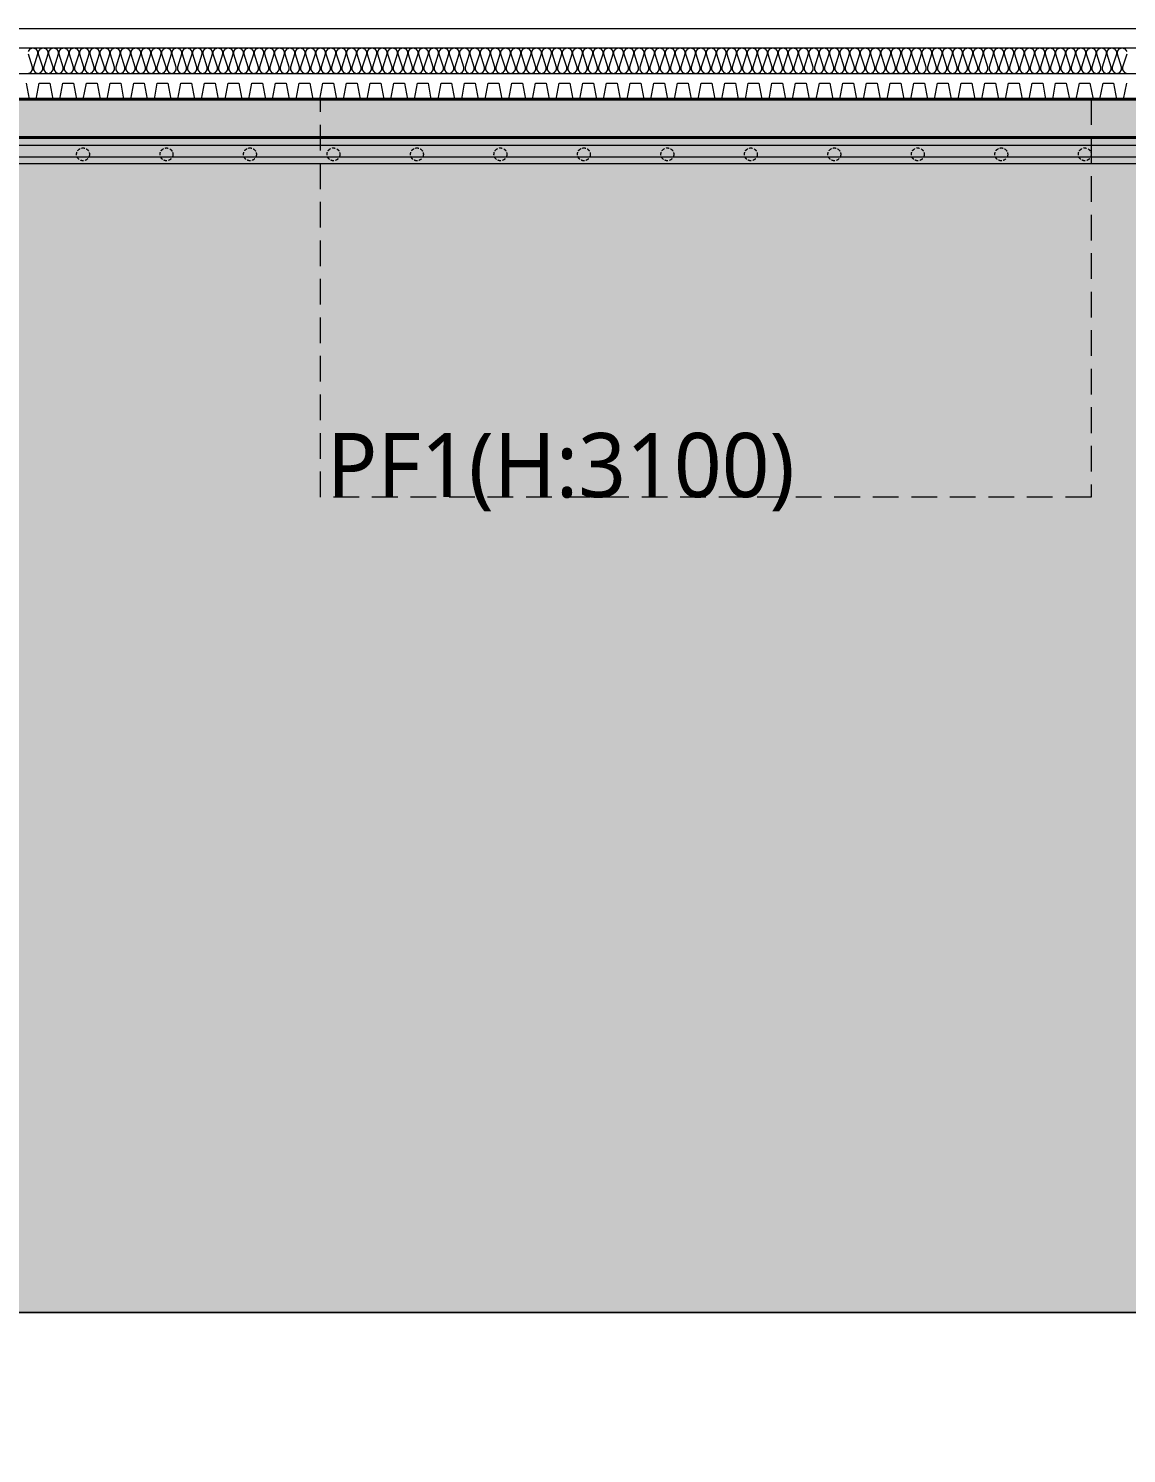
# Model space of a CAD drawing. Header units: millimetres. Extents: x 0 to 420000, y 0 to 297000.
# Drawn here: x 216738 to 225288, y 147403 to 158500 of the extents above; entities that cross this region are included whole.
import ezdxf
from ezdxf.enums import TextEntityAlignment as Align

# ---------------------------------------------------------------- set-up
doc = ezdxf.new("R2010")
doc.units = ezdxf.units.MM
doc.linetypes.add('CEN', pattern=[62, 60, -1, 0, -1])
doc.linetypes.add('HIDDEN', pattern=[0.375, 0.25, -0.125])
for name, color, linetype, lineweight in [('A-AXIS-LINE', 1, 'CEN', 15), ('A-CONC-LIN1', 2, 'Continuous', 40), ('A-SECT-LIN3', 255, 'Continuous', 18), ('A-XXXX-DRBD', 9, 'Continuous', 20), ('A-XXXX-FIN2', 6, 'Continuous', 20), ('A-XXXX-HATC', 8, 'Continuous', 18), ('A-XXXX-HID', 8, 'HIDDEN', 18), ('A-XXXX-INSL2', 8, 'Continuous', 18)]:
    doc.layers.add(name, color=color, linetype=linetype, lineweight=lineweight)
doc.layers.add('A-CONC-SOLD', color=253, linetype='CEN')
doc.layers.add('A-XXXX-SOLD', color=252, linetype='Continuous')
doc.layers.add('A-XXXX-NPLT', color=144, linetype='Continuous', lineweight=15, plot=False)
doc.styles.add('맑은고딕', font='')
doc.styles.get('맑은고딕').set_extended_font_data('Malgun Gothic')
pattern_1 = [(0, (40, -50), (200, 200), [60, -140]), (0, (160, -30), (200, 200), [50, -150]), (0, (150, -20), (200, 200), [40, -160]), (0, (90, 30), (200, 200), [30, -30, 40, -100]), (0, (90, 40), (200, 200), [40, -10, 50, -100]), (0, (0, 80), (200, 200), [50, -150]), (0, (190, 90), (200, 200), [50, -150]), (90, (0, -10), (-200, 200), [30, -170]), (90, (30, 140), (-200, 200), [20, -180]), (90, (40, -50), (-200, 200), [30, -170]), (90, (60, 130), (-200, 200), [10, -190]), (90, (70, 50), (-200, 200), [30, -170]), (90, (90, -20), (-200, 200), [50, -150]), (90, (110, 120), (-200, 200), [30, -170]), (90, (130, 40), (-200, 200), [40, -160]), (90, (140, 40), (-200, 200), [40, -160]), (90, (160, -50), (-200, 200), [20, -180]), (90, (190, -20), (-200, 200), [50, -150]), (45, (20, -30), (0, 200), [84.8528, -197.98991]), (45, (40, -20), (0, 200), [42.4264, -240.41631]), (45, (130, 90), (0, 200), [56.56854, -226.27417]), (45, (130, 100), (0, 200), [42.4264, -240.41631]), (135, (60, 80), (-200, 2e-14), [14.1422, -268.70051]), (135, (20, -30), (-200, 2e-14), [28.2842, -254.55851]), (135, (80, 30), (-200, 2e-14), [28.2842, -254.55851]), (135, (130, 80), (-200, 2e-14), [28.2842, -254.55851]), (135, (190, 120), (-200, 2e-14), [42.4264, -240.41631]), (135, (190, 110), (-200, 2e-14), [28.2842, -254.55851]), (135, (180, 130), (-200, 2e-14), [28.2842, -254.55851]), (135, (120, -50), (-200, 2e-14), [42.4264, -240.41631]), (26.56505, (180, 70), (200, 8e-08), [22.36, -424.8536]), (26.56505, (130, 20), (200, 8e-08), [22.36, -424.8536]), (26.56505, (60, 80), (200, 8e-08), [44.72, -402.4936]), (26.56505, (70, 130), (200, 8e-08), [44.72, -402.4936]), (26.56505, (70, 80), (200, 8e-08), [44.72, -402.4936]), (26.56505, (190, 120), (200, 8e-08), [44.72, -402.4936]), (26.56505, (0, 20), (200, 8e-08), [67.082, -380.1316]), (26.56505, (0, 30), (200, 8e-08), [67.082, -380.1316]), (26.56505, (0, 110), (200, 8e-08), [67.082, -380.1316]), (63.43495, (100, 100), (1e-08, 200), [22.36, -424.8536]), (63.43495, (190, 90), (1e-08, 200), [22.36, -268.333595, 44.72, -111.8]), (63.43495, (170, 70), (1e-08, 200), [44.72, -402.4936]), (63.43495, (50, 90), (1e-08, 200), [44.72, -402.4936]), (63.43495, (40, 90), (1e-08, 200), [44.72, -402.4936]), (63.43495, (110, 110), (1e-08, 200), [67.082, -380.1316]), (116.56505, (60, 60), (-8e-08, 200), [22.36, -424.8536]), (116.56505, (190, 40), (-8e-08, 200), [22.36, -424.8536]), (116.56505, (150, -20), (-8e-08, 200), [44.72, -402.4936]), (116.56505, (140, -10), (-8e-08, 200), [44.72, -402.4936]), (116.56505, (160, 130), (-8e-08, 200), [44.72, -402.4936]), (116.56505, (0, 30), (-8e-08, 200), [44.72, -402.4936]), (116.56505, (100, -50), (-8e-08, 200), [67.082, -380.1316]), (153.43495, (170, 70), (-200, 1e-08), [44.72, -402.4936]), (153.43495, (180, 60), (-200, 1e-08), [44.72, -402.4936]), (153.43495, (30, -40), (-200, 1e-08), [22.36, -424.8536]), (153.43495, (90, 40), (-200, 1e-08), [22.36, -424.8536]), (153.43495, (130, 100), (-200, 1e-08), [22.36, -424.8536])]

# ---------------------------------------------------------------- blocks, each defined once
blk = doc.blocks.new('axis(220316)')
at = {"layer": 'A-AXIS-LINE', "ltscale": 1000}
for p, q in [((4631788.1, -441118.7), (4955413.1, -441118.7)), ((4631788.1, -442118.7), (4955413.1, -442118.7))]:
    blk.add_line(p, q, dxfattribs=at)
blk = doc.blocks.new('횡지하층')
at = {"layer": 'A-CONC-SOLD'}
h = blk.add_hatch(color=256, dxfattribs=at)
h.dxf.hatch_style = 1
h.paths.add_polyline_path([(4890651, -238161), (4890251, -238161), (4890251, -237111), (4890101, -237111), (4890101, -237361), (4889651, -237361), (4889651, -238361), (4889601, -238361), (4889601, -239061), (4889951, -239061), (4889951, -247661), (4889201, -247661), (4889201, -247111), (4889001, -247111), (4889001, -247661), (4758201, -247661), (4758201, -247111), (4758001, -247111), (4758001, -247661), (4757251, -247661), (4757251, -239061), (4757601, -239061), (4757601, -238361), (4757551, -238361), (4757551, -237361), (4757101, -237361), (4757101, -237111), (4756951, -237111), (4756951, -238161), (4756551, -238161), (4756551, -247961), (4890651, -247961)])
at = {"layer": 'A-CONC-LIN1'}
for points in [[(4756551, -247961), (4756551, -238161), (4756951, -238161), (4756951, -237111), (4757101, -237111), (4757101, -237361), (4757551, -237361), (4757551, -238361), (4757601, -238361), (4757601, -239061), (4757251, -239061), (4757251, -247661), (4758001, -247661), (4758001, -247111), (4758201, -247111), (4758201, -247661), (4889001, -247661)], [(4890651, -247961), (4756551, -247961)]]:
    blk.add_lwpolyline(points, dxfattribs=at)
at = {"layer": 'A-XXXX-DRBD'}
blk.add_lwpolyline([(4818307, -247536), (4818331, -247661), (4818385, -247661), (4818409, -247536), (4818491, -247536), (4818515, -247661), (4818569, -247661), (4818593, -247536), (4818676, -247536), (4818699, -247661), (4818753, -247661), (4818777, -247536), (4818860, -247536), (4818883, -247661), (4818938, -247661), (4818961, -247536), (4819044, -247536), (4819067, -247661), (4819122, -247661), (4819145, -247536), (4819228, -247536), (4819251, -247661), (4819306, -247661), (4819329, -247536), (4819412, -247536), (4819435, -247661), (4819490, -247661), (4819513, -247536), (4819596, -247536), (4819619, -247661), (4819674, -247661), (4819697, -247536), (4819780, -247536), (4819803, -247661), (4819858, -247661), (4819881, -247536), (4819964, -247536), (4819987, -247661), (4820042, -247661), (4820065, -247536), (4820148, -247536), (4820172, -247661), (4820226, -247661), (4820249, -247536), (4820332, -247536), (4820356, -247661), (4820410, -247661), (4820434, -247536), (4820516, -247536), (4820540, -247661), (4820594, -247661), (4820618, -247536), (4820700, -247536), (4820724, -247661), (4820778, -247661), (4820802, -247536), (4820885, -247536), (4820908, -247661), (4820963, -247661), (4820986, -247536), (4821069, -247536), (4821092, -247661), (4821147, -247661), (4821170, -247536), (4821253, -247536), (4821276, -247661), (4821331, -247661), (4821354, -247536), (4821437, -247536), (4821460, -247661), (4821515, -247661), (4821538, -247536), (4821621, -247536), (4821644, -247661), (4821699, -247661), (4821722, -247536), (4821805, -247536), (4821828, -247661), (4821883, -247661), (4821906, -247536), (4821989, -247536), (4822012, -247661), (4822067, -247661), (4822090, -247536), (4822173, -247536), (4822197, -247661), (4822251, -247661), (4822274, -247536), (4822357, -247536), (4822381, -247661), (4822435, -247661), (4822459, -247536), (4822541, -247536), (4822565, -247661), (4822619, -247661), (4822643, -247536), (4822725, -247536), (4822749, -247661), (4822803, -247661), (4822827, -247536), (4822910, -247536), (4822933, -247661), (4822988, -247661), (4823011, -247536), (4823094, -247536), (4823117, -247661), (4823172, -247661), (4823195, -247536), (4823278, -247536), (4823301, -247661), (4823356, -247661), (4823379, -247536), (4823462, -247536), (4823485, -247661), (4823540, -247661), (4823563, -247536), (4823646, -247536), (4823669, -247661), (4823724, -247661), (4823747, -247536), (4823830, -247536), (4823853, -247661), (4823908, -247661), (4823931, -247536), (4824014, -247536), (4824037, -247661), (4824092, -247661), (4824115, -247536), (4824198, -247536), (4824221, -247661), (4824276, -247661), (4824299, -247536), (4824382, -247536), (4824406, -247661), (4824460, -247661), (4824484, -247536), (4824566, -247536), (4824590, -247661), (4824644, -247661), (4824668, -247536), (4824750, -247536), (4824774, -247661), (4824828, -247661), (4824852, -247536), (4824935, -247536), (4824958, -247661), (4825012, -247661), (4825036, -247536), (4825119, -247536), (4825142, -247661), (4825197, -247661), (4825220, -247536), (4825303, -247536), (4825326, -247661), (4825381, -247661), (4825404, -247536), (4825487, -247536), (4825510, -247661), (4825565, -247661), (4825588, -247536), (4825671, -247536), (4825694, -247661), (4825749, -247661), (4825772, -247536), (4825855, -247536), (4825878, -247661), (4825933, -247661), (4825956, -247536), (4826039, -247536), (4826062, -247661), (4826117, -247661), (4826140, -247536), (4826223, -247536), (4826246, -247661), (4826301, -247661), (4826324, -247536), (4826407, -247536), (4826431, -247661), (4826485, -247661), (4826509, -247536), (4826591, -247536), (4826615, -247661), (4826669, -247661), (4826693, -247536), (4826775, -247536), (4826799, -247661), (4826853, -247661), (4826877, -247536)], dxfattribs=at)
at = {"layer": 'A-XXXX-FIN2'}
blk.add_line((4758351, -247111), (4888851, -247111), dxfattribs=at)
at = {"layer": 'A-XXXX-INSL2'}
for p, q in [((4758201, -247261), (4889001, -247261)), ((4758201, -247461), (4889001, -247461))]:
    blk.add_line(p, q, dxfattribs=at)
for points in [[(4818321, -247461), (4818343, -247453), (4818357, -247433), (4818357, -247411), (4818325, -247311)], [(4818325, -247289), (4818339, -247269), (4818361, -247261), (4818383, -247269), (4818397, -247289), (4818397, -247311), (4818365, -247411), (4818365, -247433), (4818379, -247453), (4818401, -247461), (4818423, -247453), (4818437, -247433), (4818437, -247411), (4818405, -247311), (4818405, -247289), (4818419, -247269), (4818441, -247261), (4818463, -247269), (4818477, -247289), (4818477, -247311), (4818445, -247411), (4818445, -247433), (4818459, -247453), (4818481, -247461), (4818503, -247453), (4818517, -247433), (4818517, -247411), (4818485, -247311), (4818485, -247289), (4818499, -247269), (4818521, -247261), (4818543, -247269), (4818557, -247289), (4818557, -247311), (4818525, -247411), (4818525, -247433), (4818539, -247453), (4818561, -247461), (4818583, -247453), (4818597, -247433), (4818597, -247411), (4818565, -247311), (4818565, -247289), (4818579, -247269), (4818601, -247261), (4818623, -247269), (4818637, -247289), (4818637, -247311), (4818605, -247411), (4818605, -247433), (4818619, -247453), (4818641, -247461), (4818663, -247453), (4818677, -247433), (4818677, -247411), (4818645, -247311), (4818645, -247289), (4818659, -247269), (4818681, -247261), (4818703, -247269), (4818717, -247289), (4818717, -247311), (4818685, -247411), (4818685, -247433), (4818699, -247453), (4818721, -247461), (4818743, -247453), (4818757, -247433), (4818757, -247411), (4818725, -247311), (4818725, -247289), (4818739, -247269), (4818761, -247261), (4818783, -247269), (4818797, -247289), (4818797, -247311), (4818765, -247411), (4818765, -247433), (4818779, -247453), (4818801, -247461), (4818823, -247453), (4818837, -247433), (4818837, -247411), (4818805, -247311), (4818805, -247289), (4818819, -247269), (4818841, -247261), (4818863, -247269), (4818877, -247289), (4818877, -247311), (4818845, -247411), (4818845, -247433), (4818859, -247453), (4818881, -247461), (4818903, -247453), (4818917, -247433), (4818917, -247411), (4818885, -247311), (4818885, -247289), (4818899, -247269), (4818921, -247261), (4818943, -247269), (4818957, -247289), (4818957, -247311), (4818925, -247411), (4818925, -247433), (4818939, -247453), (4818961, -247461), (4818983, -247453), (4818997, -247433), (4818997, -247411), (4818965, -247311), (4818965, -247289), (4818979, -247269), (4819001, -247261), (4819023, -247269), (4819037, -247289), (4819037, -247311), (4819005, -247411), (4819005, -247433), (4819019, -247453), (4819041, -247461), (4819063, -247453), (4819077, -247433), (4819077, -247411), (4819045, -247311), (4819045, -247289), (4819059, -247269), (4819081, -247261), (4819103, -247269), (4819117, -247289), (4819117, -247311), (4819085, -247411), (4819085, -247433), (4819099, -247453), (4819121, -247461), (4819143, -247453), (4819157, -247433), (4819157, -247411), (4819125, -247311), (4819125, -247289), (4819139, -247269), (4819161, -247261), (4819183, -247269), (4819197, -247289), (4819197, -247311), (4819165, -247411), (4819165, -247433), (4819179, -247453), (4819201, -247461), (4819223, -247453), (4819237, -247433), (4819237, -247411), (4819205, -247311), (4819205, -247289), (4819219, -247269), (4819241, -247261), (4819263, -247269), (4819277, -247289), (4819277, -247311), (4819245, -247411), (4819245, -247433), (4819259, -247453), (4819281, -247461), (4819303, -247453), (4819317, -247433), (4819317, -247411), (4819285, -247311), (4819285, -247289), (4819299, -247269), (4819321, -247261), (4819343, -247269), (4819357, -247289), (4819357, -247311), (4819325, -247411), (4819325, -247433), (4819339, -247453), (4819361, -247461), (4819383, -247453), (4819397, -247433), (4819397, -247411), (4819365, -247311), (4819365, -247289), (4819379, -247269), (4819401, -247261), (4819423, -247269), (4819437, -247289), (4819437, -247311), (4819405, -247411), (4819405, -247433), (4819419, -247453), (4819441, -247461), (4819463, -247453), (4819477, -247433), (4819477, -247411), (4819445, -247311), (4819445, -247289), (4819459, -247269), (4819481, -247261), (4819503, -247269), (4819517, -247289), (4819517, -247311), (4819485, -247411), (4819485, -247433), (4819499, -247453), (4819521, -247461), (4819543, -247453), (4819557, -247433), (4819557, -247411), (4819525, -247311), (4819525, -247289), (4819539, -247269), (4819561, -247261), (4819583, -247269), (4819597, -247289), (4819597, -247311), (4819565, -247411), (4819565, -247433), (4819579, -247453), (4819601, -247461), (4819623, -247453), (4819637, -247433), (4819637, -247411), (4819605, -247311), (4819605, -247289), (4819619, -247269), (4819641, -247261), (4819663, -247269), (4819677, -247289), (4819677, -247311), (4819645, -247411), (4819645, -247433), (4819659, -247453), (4819681, -247461), (4819703, -247453), (4819717, -247433), (4819717, -247411), (4819685, -247311), (4819685, -247289), (4819699, -247269), (4819721, -247261), (4819743, -247269), (4819757, -247289), (4819757, -247311), (4819725, -247411), (4819725, -247433), (4819739, -247453), (4819761, -247461), (4819783, -247453), (4819797, -247433), (4819797, -247411), (4819765, -247311), (4819765, -247289), (4819779, -247269), (4819801, -247261), (4819823, -247269), (4819837, -247289), (4819837, -247311), (4819805, -247411), (4819805, -247433), (4819819, -247453), (4819841, -247461), (4819863, -247453), (4819877, -247433), (4819877, -247411), (4819845, -247311), (4819845, -247289), (4819859, -247269), (4819881, -247261), (4819903, -247269), (4819917, -247289), (4819917, -247311), (4819885, -247411), (4819885, -247433), (4819899, -247453), (4819921, -247461), (4819943, -247453), (4819957, -247433), (4819957, -247411), (4819925, -247311), (4819925, -247289), (4819939, -247269), (4819961, -247261), (4819983, -247269), (4819997, -247289), (4819997, -247311), (4819965, -247411), (4819965, -247433), (4819979, -247453), (4820001, -247461), (4820023, -247453), (4820037, -247433), (4820037, -247411), (4820005, -247311), (4820005, -247289), (4820019, -247269), (4820041, -247261), (4820063, -247269), (4820077, -247289), (4820077, -247311), (4820045, -247411), (4820045, -247433), (4820059, -247453), (4820081, -247461), (4820103, -247453), (4820117, -247433), (4820117, -247411), (4820085, -247311), (4820085, -247289), (4820099, -247269), (4820121, -247261), (4820143, -247269), (4820157, -247289), (4820157, -247311), (4820125, -247411), (4820125, -247433), (4820139, -247453), (4820161, -247461), (4820183, -247453), (4820197, -247433), (4820197, -247411), (4820165, -247311), (4820165, -247289), (4820179, -247269), (4820201, -247261), (4820223, -247269), (4820237, -247289), (4820237, -247311), (4820205, -247411), (4820205, -247433), (4820219, -247453), (4820241, -247461), (4820263, -247453), (4820277, -247433), (4820277, -247411), (4820245, -247311), (4820245, -247289), (4820259, -247269), (4820281, -247261), (4820303, -247269), (4820317, -247289), (4820317, -247311), (4820285, -247411), (4820285, -247433), (4820299, -247453), (4820321, -247461), (4820343, -247453), (4820357, -247433), (4820357, -247411), (4820325, -247311), (4820325, -247289), (4820339, -247269), (4820361, -247261), (4820383, -247269), (4820397, -247289), (4820397, -247311), (4820365, -247411), (4820365, -247433), (4820379, -247453), (4820401, -247461), (4820423, -247453), (4820437, -247433), (4820437, -247411), (4820405, -247311), (4820405, -247289), (4820419, -247269), (4820441, -247261), (4820463, -247269), (4820477, -247289), (4820477, -247311), (4820445, -247411), (4820445, -247433), (4820459, -247453), (4820481, -247461), (4820503, -247453), (4820517, -247433), (4820517, -247411), (4820485, -247311), (4820485, -247289), (4820499, -247269), (4820521, -247261), (4820543, -247269), (4820557, -247289), (4820557, -247311), (4820525, -247411), (4820525, -247433), (4820539, -247453), (4820561, -247461), (4820583, -247453), (4820597, -247433), (4820597, -247411), (4820565, -247311), (4820565, -247289), (4820579, -247269), (4820601, -247261), (4820623, -247269), (4820637, -247289), (4820637, -247311), (4820605, -247411), (4820605, -247433), (4820619, -247453), (4820641, -247461), (4820663, -247453), (4820677, -247433), (4820677, -247411), (4820645, -247311), (4820645, -247289), (4820659, -247269), (4820681, -247261), (4820703, -247269), (4820717, -247289), (4820717, -247311), (4820685, -247411), (4820685, -247433), (4820699, -247453), (4820721, -247461), (4820743, -247453), (4820757, -247433), (4820757, -247411), (4820725, -247311), (4820725, -247289), (4820739, -247269), (4820761, -247261), (4820783, -247269), (4820797, -247289), (4820797, -247311), (4820765, -247411), (4820765, -247433), (4820779, -247453), (4820801, -247461), (4820823, -247453), (4820837, -247433), (4820837, -247411), (4820805, -247311), (4820805, -247289), (4820819, -247269), (4820841, -247261), (4820863, -247269), (4820877, -247289), (4820877, -247311), (4820845, -247411), (4820845, -247433), (4820859, -247453), (4820881, -247461), (4820903, -247453), (4820917, -247433), (4820917, -247411), (4820885, -247311), (4820885, -247289), (4820899, -247269), (4820921, -247261), (4820943, -247269), (4820957, -247289), (4820957, -247311), (4820925, -247411), (4820925, -247433), (4820939, -247453), (4820961, -247461), (4820983, -247453), (4820997, -247433), (4820997, -247411), (4820965, -247311), (4820965, -247289), (4820979, -247269), (4821001, -247261), (4821023, -247269), (4821037, -247289), (4821037, -247311), (4821005, -247411), (4821005, -247433), (4821019, -247453), (4821041, -247461), (4821063, -247453), (4821077, -247433), (4821077, -247411), (4821045, -247311), (4821045, -247289), (4821059, -247269), (4821081, -247261), (4821103, -247269), (4821117, -247289), (4821117, -247311), (4821085, -247411), (4821085, -247433), (4821099, -247453), (4821121, -247461), (4821143, -247453), (4821157, -247433), (4821157, -247411), (4821125, -247311), (4821125, -247289), (4821139, -247269), (4821161, -247261), (4821183, -247269), (4821197, -247289), (4821197, -247311), (4821165, -247411), (4821165, -247433), (4821179, -247453), (4821201, -247461), (4821223, -247453), (4821237, -247433), (4821237, -247411), (4821205, -247311), (4821205, -247289), (4821219, -247269), (4821241, -247261), (4821263, -247269), (4821277, -247289), (4821277, -247311), (4821245, -247411), (4821245, -247433), (4821259, -247453), (4821281, -247461), (4821303, -247453), (4821317, -247433), (4821317, -247411), (4821285, -247311), (4821285, -247289), (4821299, -247269), (4821321, -247261), (4821343, -247269), (4821357, -247289), (4821357, -247311), (4821325, -247411), (4821325, -247433), (4821339, -247453), (4821361, -247461), (4821383, -247453), (4821397, -247433), (4821397, -247411), (4821365, -247311), (4821365, -247289), (4821379, -247269), (4821401, -247261), (4821423, -247269), (4821437, -247289), (4821437, -247311), (4821405, -247411), (4821405, -247433), (4821419, -247453), (4821441, -247461), (4821463, -247453), (4821477, -247433), (4821477, -247411), (4821445, -247311), (4821445, -247289), (4821459, -247269), (4821481, -247261), (4821503, -247269), (4821517, -247289), (4821517, -247311), (4821485, -247411), (4821485, -247433), (4821499, -247453), (4821521, -247461), (4821543, -247453), (4821557, -247433), (4821557, -247411), (4821525, -247311), (4821525, -247289), (4821539, -247269), (4821561, -247261), (4821583, -247269), (4821597, -247289), (4821597, -247311), (4821565, -247411), (4821565, -247433), (4821579, -247453), (4821601, -247461), (4821623, -247453), (4821637, -247433), (4821637, -247411), (4821605, -247311), (4821605, -247289), (4821619, -247269), (4821641, -247261), (4821663, -247269), (4821677, -247289), (4821677, -247311), (4821645, -247411), (4821645, -247433), (4821659, -247453), (4821681, -247461), (4821703, -247453), (4821717, -247433), (4821717, -247411), (4821685, -247311), (4821685, -247289), (4821699, -247269), (4821721, -247261), (4821743, -247269), (4821757, -247289), (4821757, -247311), (4821725, -247411), (4821725, -247433), (4821739, -247453), (4821761, -247461), (4821783, -247453), (4821797, -247433), (4821797, -247411), (4821765, -247311), (4821765, -247289), (4821779, -247269), (4821801, -247261), (4821823, -247269), (4821837, -247289), (4821837, -247311), (4821805, -247411), (4821805, -247433), (4821819, -247453), (4821841, -247461), (4821863, -247453), (4821877, -247433), (4821877, -247411), (4821845, -247311), (4821845, -247289), (4821859, -247269), (4821881, -247261), (4821903, -247269), (4821917, -247289), (4821917, -247311), (4821885, -247411), (4821885, -247433), (4821899, -247453), (4821921, -247461), (4821943, -247453), (4821957, -247433), (4821957, -247411), (4821925, -247311), (4821925, -247289), (4821939, -247269), (4821961, -247261), (4821983, -247269), (4821997, -247289), (4821997, -247311), (4821965, -247411), (4821965, -247433), (4821979, -247453), (4822001, -247461), (4822023, -247453), (4822037, -247433), (4822037, -247411), (4822005, -247311), (4822005, -247289), (4822019, -247269), (4822041, -247261), (4822063, -247269), (4822077, -247289), (4822077, -247311), (4822045, -247411), (4822045, -247433), (4822059, -247453), (4822081, -247461), (4822103, -247453), (4822117, -247433), (4822117, -247411), (4822085, -247311), (4822085, -247289), (4822099, -247269), (4822121, -247261), (4822143, -247269), (4822157, -247289), (4822157, -247311), (4822125, -247411), (4822125, -247433), (4822139, -247453), (4822161, -247461), (4822183, -247453), (4822197, -247433), (4822197, -247411), (4822165, -247311), (4822165, -247289), (4822179, -247269), (4822201, -247261), (4822223, -247269), (4822237, -247289), (4822237, -247311), (4822205, -247411), (4822205, -247433), (4822219, -247453), (4822241, -247461), (4822263, -247453), (4822277, -247433), (4822277, -247411), (4822245, -247311), (4822245, -247289), (4822259, -247269), (4822281, -247261), (4822303, -247269), (4822317, -247289), (4822317, -247311), (4822285, -247411), (4822285, -247433), (4822299, -247453), (4822321, -247461), (4822343, -247453), (4822357, -247433), (4822357, -247411), (4822325, -247311), (4822325, -247289), (4822339, -247269), (4822361, -247261), (4822383, -247269), (4822397, -247289), (4822397, -247311), (4822365, -247411), (4822365, -247433), (4822379, -247453), (4822401, -247461), (4822423, -247453), (4822437, -247433), (4822437, -247411), (4822405, -247311), (4822405, -247289), (4822419, -247269), (4822441, -247261), (4822463, -247269), (4822477, -247289), (4822477, -247311), (4822445, -247411), (4822445, -247433), (4822459, -247453), (4822481, -247461), (4822503, -247453), (4822517, -247433), (4822517, -247411), (4822485, -247311), (4822485, -247289), (4822499, -247269), (4822521, -247261), (4822543, -247269), (4822557, -247289), (4822557, -247311), (4822525, -247411), (4822525, -247433), (4822539, -247453), (4822561, -247461), (4822583, -247453), (4822597, -247433), (4822597, -247411), (4822565, -247311), (4822565, -247289), (4822579, -247269), (4822601, -247261), (4822623, -247269), (4822637, -247289), (4822637, -247311), (4822605, -247411), (4822605, -247433), (4822619, -247453), (4822641, -247461), (4822663, -247453), (4822677, -247433), (4822677, -247411), (4822645, -247311), (4822645, -247289), (4822659, -247269), (4822681, -247261), (4822703, -247269), (4822717, -247289), (4822717, -247311), (4822685, -247411), (4822685, -247433), (4822699, -247453), (4822721, -247461), (4822743, -247453), (4822757, -247433), (4822757, -247411), (4822725, -247311), (4822725, -247289), (4822739, -247269), (4822761, -247261), (4822783, -247269), (4822797, -247289), (4822797, -247311), (4822765, -247411), (4822765, -247433), (4822779, -247453), (4822801, -247461), (4822823, -247453), (4822837, -247433), (4822837, -247411), (4822805, -247311), (4822805, -247289), (4822819, -247269), (4822841, -247261), (4822863, -247269), (4822877, -247289), (4822877, -247311), (4822845, -247411), (4822845, -247433), (4822859, -247453), (4822881, -247461), (4822903, -247453), (4822917, -247433), (4822917, -247411), (4822885, -247311), (4822885, -247289), (4822899, -247269), (4822921, -247261), (4822943, -247269), (4822957, -247289), (4822957, -247311), (4822925, -247411), (4822925, -247433), (4822939, -247453), (4822961, -247461), (4822983, -247453), (4822997, -247433), (4822997, -247411), (4822965, -247311), (4822965, -247289), (4822979, -247269), (4823001, -247261), (4823023, -247269), (4823037, -247289), (4823037, -247311), (4823005, -247411), (4823005, -247433), (4823019, -247453), (4823041, -247461), (4823063, -247453), (4823077, -247433), (4823077, -247411), (4823045, -247311), (4823045, -247289), (4823059, -247269), (4823081, -247261), (4823103, -247269), (4823117, -247289), (4823117, -247311), (4823085, -247411), (4823085, -247433), (4823099, -247453), (4823121, -247461), (4823143, -247453), (4823157, -247433), (4823157, -247411), (4823125, -247311), (4823125, -247289), (4823139, -247269), (4823161, -247261), (4823183, -247269), (4823197, -247289), (4823197, -247311), (4823165, -247411), (4823165, -247433), (4823179, -247453), (4823201, -247461), (4823223, -247453), (4823237, -247433), (4823237, -247411), (4823205, -247311), (4823205, -247289), (4823219, -247269), (4823241, -247261), (4823263, -247269), (4823277, -247289), (4823277, -247311), (4823245, -247411), (4823245, -247433), (4823259, -247453), (4823281, -247461), (4823303, -247453), (4823317, -247433), (4823317, -247411), (4823285, -247311), (4823285, -247289), (4823299, -247269), (4823321, -247261), (4823343, -247269), (4823357, -247289), (4823357, -247311), (4823325, -247411), (4823325, -247433), (4823339, -247453), (4823361, -247461), (4823383, -247453), (4823397, -247433), (4823397, -247411), (4823365, -247311), (4823365, -247289), (4823379, -247269), (4823401, -247261), (4823423, -247269), (4823437, -247289), (4823437, -247311), (4823405, -247411), (4823405, -247433), (4823419, -247453), (4823441, -247461), (4823463, -247453), (4823477, -247433), (4823477, -247411), (4823445, -247311), (4823445, -247289), (4823459, -247269), (4823481, -247261), (4823503, -247269), (4823517, -247289), (4823517, -247311), (4823485, -247411), (4823485, -247433), (4823499, -247453), (4823521, -247461), (4823543, -247453), (4823557, -247433), (4823557, -247411), (4823525, -247311), (4823525, -247289), (4823539, -247269), (4823561, -247261), (4823583, -247269), (4823597, -247289), (4823597, -247311), (4823565, -247411), (4823565, -247433), (4823579, -247453), (4823601, -247461), (4823623, -247453), (4823637, -247433), (4823637, -247411), (4823605, -247311), (4823605, -247289), (4823619, -247269), (4823641, -247261), (4823663, -247269), (4823677, -247289), (4823677, -247311), (4823645, -247411), (4823645, -247433), (4823659, -247453), (4823681, -247461), (4823703, -247453), (4823717, -247433), (4823717, -247411), (4823685, -247311), (4823685, -247289), (4823699, -247269), (4823721, -247261), (4823743, -247269), (4823757, -247289), (4823757, -247311), (4823725, -247411), (4823725, -247433), (4823739, -247453), (4823761, -247461), (4823783, -247453), (4823797, -247433), (4823797, -247411), (4823765, -247311), (4823765, -247289), (4823779, -247269), (4823801, -247261), (4823823, -247269), (4823837, -247289), (4823837, -247311), (4823805, -247411), (4823805, -247433), (4823819, -247453), (4823841, -247461), (4823863, -247453), (4823877, -247433), (4823877, -247411), (4823845, -247311), (4823845, -247289), (4823859, -247269), (4823881, -247261), (4823903, -247269), (4823917, -247289), (4823917, -247311), (4823885, -247411), (4823885, -247433), (4823899, -247453), (4823921, -247461), (4823943, -247453), (4823957, -247433), (4823957, -247411), (4823925, -247311), (4823925, -247289), (4823939, -247269), (4823961, -247261), (4823983, -247269), (4823997, -247289), (4823997, -247311), (4823965, -247411), (4823965, -247433), (4823979, -247453), (4824001, -247461), (4824023, -247453), (4824037, -247433), (4824037, -247411), (4824005, -247311), (4824005, -247289), (4824019, -247269), (4824041, -247261), (4824063, -247269), (4824077, -247289), (4824077, -247311), (4824045, -247411), (4824045, -247433), (4824059, -247453), (4824081, -247461), (4824103, -247453), (4824117, -247433), (4824117, -247411), (4824085, -247311), (4824085, -247289), (4824099, -247269), (4824121, -247261), (4824143, -247269), (4824157, -247289), (4824157, -247311), (4824125, -247411), (4824125, -247433), (4824139, -247453), (4824161, -247461), (4824183, -247453), (4824197, -247433), (4824197, -247411), (4824165, -247311), (4824165, -247289), (4824179, -247269), (4824201, -247261), (4824223, -247269), (4824237, -247289), (4824237, -247311), (4824205, -247411), (4824205, -247433), (4824219, -247453), (4824241, -247461), (4824263, -247453), (4824277, -247433), (4824277, -247411), (4824245, -247311), (4824245, -247289), (4824259, -247269), (4824281, -247261), (4824303, -247269), (4824317, -247289), (4824317, -247311), (4824285, -247411), (4824285, -247433), (4824299, -247453), (4824321, -247461), (4824343, -247453), (4824357, -247433), (4824357, -247411), (4824325, -247311), (4824325, -247289), (4824339, -247269), (4824361, -247261), (4824383, -247269), (4824397, -247289), (4824397, -247311), (4824365, -247411), (4824365, -247433), (4824379, -247453), (4824401, -247461), (4824423, -247453), (4824437, -247433), (4824437, -247411), (4824405, -247311), (4824405, -247289), (4824419, -247269), (4824441, -247261), (4824463, -247269), (4824477, -247289), (4824477, -247311), (4824445, -247411), (4824445, -247433), (4824459, -247453), (4824481, -247461), (4824503, -247453), (4824517, -247433), (4824517, -247411), (4824485, -247311), (4824485, -247289), (4824499, -247269), (4824521, -247261), (4824543, -247269), (4824557, -247289), (4824557, -247311), (4824525, -247411), (4824525, -247433), (4824539, -247453), (4824561, -247461), (4824583, -247453), (4824597, -247433), (4824597, -247411), (4824565, -247311), (4824565, -247289), (4824579, -247269), (4824601, -247261), (4824623, -247269), (4824637, -247289), (4824637, -247311), (4824605, -247411), (4824605, -247433), (4824619, -247453), (4824641, -247461), (4824663, -247453), (4824677, -247433), (4824677, -247411), (4824645, -247311), (4824645, -247289), (4824659, -247269), (4824681, -247261), (4824703, -247269), (4824717, -247289), (4824717, -247311), (4824685, -247411), (4824685, -247433), (4824699, -247453), (4824721, -247461), (4824743, -247453), (4824757, -247433), (4824757, -247411), (4824725, -247311), (4824725, -247289), (4824739, -247269), (4824761, -247261), (4824783, -247269), (4824797, -247289), (4824797, -247311), (4824765, -247411), (4824765, -247433), (4824779, -247453), (4824801, -247461), (4824823, -247453), (4824837, -247433), (4824837, -247411), (4824805, -247311), (4824805, -247289), (4824819, -247269), (4824841, -247261), (4824863, -247269), (4824877, -247289), (4824877, -247311), (4824845, -247411), (4824845, -247433), (4824859, -247453), (4824881, -247461), (4824903, -247453), (4824917, -247433), (4824917, -247411), (4824885, -247311), (4824885, -247289), (4824899, -247269), (4824921, -247261), (4824943, -247269), (4824957, -247289), (4824957, -247311), (4824925, -247411), (4824925, -247433), (4824939, -247453), (4824961, -247461), (4824983, -247453), (4824997, -247433), (4824997, -247411), (4824965, -247311), (4824965, -247289), (4824979, -247269), (4825001, -247261), (4825023, -247269), (4825037, -247289), (4825037, -247311), (4825005, -247411), (4825005, -247433), (4825019, -247453), (4825041, -247461), (4825063, -247453), (4825077, -247433), (4825077, -247411), (4825045, -247311), (4825045, -247289), (4825059, -247269), (4825081, -247261), (4825103, -247269), (4825117, -247289), (4825117, -247311), (4825085, -247411), (4825085, -247433), (4825099, -247453), (4825121, -247461), (4825143, -247453), (4825157, -247433), (4825157, -247411), (4825125, -247311), (4825125, -247289), (4825139, -247269), (4825161, -247261), (4825183, -247269), (4825197, -247289), (4825197, -247311), (4825165, -247411), (4825165, -247433), (4825179, -247453), (4825201, -247461), (4825223, -247453), (4825237, -247433), (4825237, -247411), (4825205, -247311), (4825205, -247289), (4825219, -247269), (4825241, -247261), (4825263, -247269), (4825277, -247289), (4825277, -247311), (4825245, -247411), (4825245, -247433), (4825259, -247453), (4825281, -247461), (4825303, -247453), (4825317, -247433), (4825317, -247411), (4825285, -247311), (4825285, -247289), (4825299, -247269), (4825321, -247261), (4825343, -247269), (4825357, -247289), (4825357, -247311), (4825325, -247411), (4825325, -247433), (4825339, -247453), (4825361, -247461), (4825383, -247453), (4825397, -247433), (4825397, -247411), (4825365, -247311), (4825365, -247289), (4825379, -247269), (4825401, -247261), (4825423, -247269), (4825437, -247289), (4825437, -247311), (4825405, -247411), (4825405, -247433), (4825419, -247453), (4825441, -247461), (4825463, -247453), (4825477, -247433), (4825477, -247411), (4825445, -247311), (4825445, -247289), (4825459, -247269), (4825481, -247261), (4825503, -247269), (4825517, -247289), (4825517, -247311), (4825485, -247411), (4825485, -247433), (4825499, -247453), (4825521, -247461), (4825543, -247453), (4825557, -247433), (4825557, -247411), (4825525, -247311), (4825525, -247289), (4825539, -247269), (4825561, -247261), (4825583, -247269), (4825597, -247289), (4825597, -247311), (4825565, -247411), (4825565, -247433), (4825579, -247453), (4825601, -247461), (4825623, -247453), (4825637, -247433), (4825637, -247411), (4825605, -247311), (4825605, -247289), (4825619, -247269), (4825641, -247261), (4825663, -247269), (4825677, -247289), (4825677, -247311), (4825645, -247411), (4825645, -247433), (4825659, -247453), (4825681, -247461), (4825703, -247453), (4825717, -247433), (4825717, -247411), (4825685, -247311), (4825685, -247289), (4825699, -247269), (4825721, -247261), (4825743, -247269), (4825757, -247289), (4825757, -247311), (4825725, -247411), (4825725, -247433), (4825739, -247453), (4825761, -247461), (4825783, -247453), (4825797, -247433), (4825797, -247411), (4825765, -247311), (4825765, -247289), (4825779, -247269), (4825801, -247261), (4825823, -247269), (4825837, -247289), (4825837, -247311), (4825805, -247411), (4825805, -247433), (4825819, -247453), (4825841, -247461), (4825863, -247453), (4825877, -247433), (4825877, -247411), (4825845, -247311), (4825845, -247289), (4825859, -247269), (4825881, -247261), (4825903, -247269), (4825917, -247289), (4825917, -247311), (4825885, -247411), (4825885, -247433), (4825899, -247453), (4825921, -247461), (4825943, -247453), (4825957, -247433), (4825957, -247411), (4825925, -247311), (4825925, -247289), (4825939, -247269), (4825961, -247261), (4825983, -247269), (4825997, -247289), (4825997, -247311), (4825965, -247411), (4825965, -247433), (4825979, -247453), (4826001, -247461), (4826023, -247453), (4826037, -247433), (4826037, -247411), (4826005, -247311), (4826005, -247289), (4826019, -247269), (4826041, -247261), (4826063, -247269), (4826077, -247289), (4826077, -247311), (4826045, -247411), (4826045, -247433), (4826059, -247453), (4826081, -247461), (4826103, -247453), (4826117, -247433), (4826117, -247411), (4826085, -247311), (4826085, -247289), (4826099, -247269), (4826121, -247261), (4826143, -247269), (4826157, -247289), (4826157, -247311), (4826125, -247411), (4826125, -247433), (4826139, -247453), (4826161, -247461), (4826183, -247453), (4826197, -247433), (4826197, -247411), (4826165, -247311), (4826165, -247289), (4826179, -247269), (4826201, -247261), (4826223, -247269), (4826237, -247289), (4826237, -247311), (4826205, -247411), (4826205, -247433), (4826219, -247453), (4826241, -247461), (4826263, -247453), (4826277, -247433), (4826277, -247411), (4826245, -247311), (4826245, -247289), (4826259, -247269), (4826281, -247261), (4826303, -247269), (4826317, -247289), (4826317, -247311), (4826285, -247411), (4826285, -247433), (4826299, -247453), (4826321, -247461), (4826343, -247453), (4826357, -247433), (4826357, -247411), (4826325, -247311), (4826325, -247289), (4826339, -247269), (4826361, -247261), (4826383, -247269), (4826397, -247289), (4826397, -247311), (4826365, -247411), (4826365, -247433), (4826379, -247453), (4826401, -247461), (4826423, -247453), (4826437, -247433), (4826437, -247411), (4826405, -247311), (4826405, -247289), (4826419, -247269), (4826441, -247261), (4826463, -247269), (4826477, -247289), (4826477, -247311), (4826445, -247411), (4826445, -247433), (4826459, -247453), (4826481, -247461), (4826503, -247453), (4826517, -247433), (4826517, -247411), (4826485, -247311), (4826485, -247289), (4826499, -247269), (4826521, -247261), (4826543, -247269), (4826557, -247289), (4826557, -247311), (4826525, -247411), (4826525, -247433), (4826539, -247453), (4826561, -247461), (4826583, -247453), (4826597, -247433), (4826597, -247411), (4826565, -247311), (4826565, -247289), (4826579, -247269), (4826601, -247261), (4826623, -247269), (4826637, -247289), (4826637, -247311), (4826605, -247411), (4826605, -247433), (4826619, -247453), (4826641, -247461), (4826663, -247453), (4826677, -247433), (4826677, -247411), (4826645, -247311), (4826645, -247289), (4826659, -247269), (4826681, -247261), (4826703, -247269), (4826717, -247289), (4826717, -247311), (4826685, -247411), (4826685, -247433), (4826699, -247453), (4826721, -247461), (4826743, -247453), (4826757, -247433), (4826757, -247411), (4826725, -247311), (4826725, -247289), (4826739, -247269), (4826761, -247261), (4826783, -247269), (4826797, -247289), (4826797, -247311), (4826765, -247411), (4826765, -247433), (4826779, -247453), (4826801, -247461), (4826823, -247453), (4826837, -247433), (4826837, -247411), (4826805, -247311), (4826805, -247289), (4826819, -247269), (4826841, -247261), (4826863, -247269), (4826877, -247289)], [(4826877, -247311), (4826845, -247411), (4826845, -247433), (4826859, -247453), (4826881, -247461)]]:
    blk.add_lwpolyline(points, dxfattribs=at)
blk = doc.blocks.new('PF1')
at = {"layer": 'A-XXXX-HID', "color": 0, "ltscale": 800}
blk.add_lwpolyline([(3000, 0), (3000, -3100), (-3000, -3100), (-3000, 0), (3000, 0)], dxfattribs=at)
at = {"layer": 'A-XXXX-NPLT', "style": '맑은고딕'}
blk.add_text('PF1(H:3100)', height=500, dxfattribs=at).set_placement((-1130, -2901), align=Align.MIDDLE)

msp = doc.modelspace()

# ---------------------------------------------------------------- hatches: boundary and pattern name
at = {"layer": 'A-XXXX-HATC'}
h = msp.add_hatch(dxfattribs=at)
h.set_pattern_fill('DOTS', color=256, scale=10)
h.set_pattern_definition([(0, (0, -50), (7.9375, 15.875), [0, -15.875])])
h.paths.add_polyline_path([(154962.5, 157650), (289062.5, 157650), (289062.5, 157590), (154962.5, 157590)])
h = msp.add_hatch(dxfattribs=at)
h.set_pattern_fill('돌01', color=256, scale=200)
h.set_pattern_definition(pattern_1)
h.paths.add_polyline_path([(289062.5, 157590), (154962.5, 157590), (154962.5, 157450), (289062.5, 157450)])
h = msp.add_hatch(dxfattribs=at)
h.set_pattern_fill('돌01', color=256, scale=200)
h.set_pattern_definition(pattern_1)
h.paths.add_polyline_path([(289062.5, 157590), (154962.5, 157590), (154962.5, 157450), (289062.5, 157450)])
at = {"layer": 'A-XXXX-HID'}
h = msp.add_hatch(dxfattribs=at)
h.set_pattern_fill('KHAT49', color=256, scale=10)
h.set_pattern_definition([(0, (7, 5.5), (10, 10), [0.5, -0.5, 1, -8]), (0, (3, 6), (10, 10), [2.5, -7.5]), (0, (2.5, 6.5), (10, 10), [2.5, -7.5]), (0, (7, 9), (10, 10), [0.5, -9.5]), (0, (2, 10), (10, 10), [1.5, -8.5]), (0, (2, 10.5), (10, 10), [1.5, -8.5]), (0, (8, 11), (10, 10), [3, -7]), (0, (7.5, 11.5), (10, 10), [3, -7]), (0, (5, 12.5), (10, 10), [1, -9]), (0, (5.5, 13), (10, 10), [0.5, -9.5]), (0, (1, 14), (10, 10), [0.5, -0.5, 0.5, -8.5]), (90, (1, 12), (-10, 10), [1.5, -8.5]), (90, (1.5, 8.5), (-10, 10), [0.5, -1, 0.5, -1, 2, -5]), (90, (2.5, 14.5), (-10, 10), [0.5, -9.5]), (90, (4, 10), (-10, 10), [0.5, -9.5]), (90, (4.5, 12.5), (-10, 10), [0.5, -9.5]), (90, (5.5, 7), (-10, 10), [1, -9]), (90, (6, 6.5), (-10, 10), [1.5, -8.5]), (90, (6.5, 12.5), (-10, 10), [1, -0.5, 1, -7.5]), (90, (7, 9.5), (-10, 10), [2, -8]), (90, (7.5, 9.5), (-10, 10), [1, -9]), (90, (8.5, 6), (-10, 10), [2, -8]), (90, (9, 6), (-10, 10), [1.5, -8.5]), (45, (5, 6.5), (0, 10), [0.7071067, -13.43502892]), (45, (6.5, 9), (0, 10), [0.7071067, -13.43502892]), (45, (7.5, 10.5), (0, 10), [0.7071067, -13.43502892]), (45, (0.5, 11.5), (0, 10), [0.7071067, -13.43502892]), (45, (1.5, 13.5), (0, 10), [0.7071067, -13.43502892]), (45, (6, 8), (0, 10), [1.41421, -12.72792562]), (45, (7, 14.5), (0, 10), [1.41421, -12.72792562]), (135, (6.5, 5), (-10, 1e-15), [1.41421, -12.72792562]), (135, (7, 5.5), (-10, 1e-15), [1.41421, -12.72792562]), (135, (8.5, 8), (-10, 1e-15), [1.41421, -12.72792562]), (135, (7, 11.5), (-10, 1e-15), [1.41421, -12.72792562]), (135, (7.5, 11.5), (-10, 1e-15), [1.41421, -12.72792562]), (135, (5.5, 8.5), (-10, 1e-15), [2.12132, -12.02081562]), (135, (9, 8), (-10, 1e-15), [2.12132, -12.02081562]), (135, (5.5, 8), (-10, 1e-15), [2.828427, -11.31370862]), (135, (1, 14), (-10, 1e-15), [2.828427, -11.31370862]), (135, (1, 13.5), (-10, 1e-15), [2.828427, -11.31370862]), (135, (1.5, 8), (-10, 1e-15), [0.7071067, -13.43502892]), (135, (1.5, 10.5), (-10, 1e-15), [0.7071067, -13.43502892]), (26.5650512, (7.5, 5.5), (10, 4e-09), [1.1180339, -21.2426458]), (26.5650512, (5.5, 8.5), (10, 4e-09), [1.1180339, -21.2426458]), (26.5650512, (9, 7.5), (10, 4e-09), [2.236068, -20.12461177]), (26.5650512, (9, 8), (10, 4e-09), [2.236068, -20.12461177]), (63.4349488, (6, 13), (5e-10, 10), [1.118, -11.18, 2.236, -7.82667977]), (63.4349488, (1, 9), (5e-10, 10), [1.1180339, -21.2426458]), (63.4349488, (2.5, 5), (5e-10, 10), [1.1180339, -21.2426458]), (63.4349488, (1.5, 9), (5e-10, 10), [1.1180339, -21.2426458]), (63.4349488, (6.5, 13.5), (5e-10, 10), [1.1180339, -21.2426458]), (63.4349488, (6, 13), (5e-10, 10), [1.1180339, -21.2426458]), (63.4349488, (4, 10.5), (5e-10, 10), [2.236068, -20.12461177]), (63.4349488, (3.5, 10.5), (5e-10, 10), [2.236068, -20.12461177]), (116.5650512, (2, 10.5), (-4e-09, 10), [1.1180339, -21.2426458]), (116.5650512, (2.5, 6), (-4e-09, 10), [2.236068, -20.12461177]), (116.5650512, (2.5, 6.5), (-4e-09, 10), [2.236068, -20.12461177]), (153.4349488, (4.5, 13), (-10, 5e-10), [2.236068, -20.12461177]), (153.4349488, (5.5, 13), (-10, 5e-10), [3.35410196, -19.0065778])])
h.paths.add_polyline_path([(154962.5, 157705), (154962.5, 157505), (289062.5, 157505), (289062.5, 157705)])
at = {"layer": 'A-XXXX-SOLD'}
h = msp.add_hatch(color=256, dxfattribs=at)
h.dxf.hatch_style = 1
edge = h.paths.add_edge_path()
edge.add_line((110962.5, 156300), (110962.5, 156300))
edge.add_line((110962.5, 156300), (110962.5, 167200))
edge.add_line((110962.5, 167200), (111512.5, 167200))
edge.add_line((111512.5, 167200), (111512.5, 167300))
edge.add_line((111512.5, 167300), (100372.7, 167300))
edge.add_line((100372.7, 167300), (100372.7, 167078.1))
edge.add_arc((94222.7, 81943.7), 85356.2, 85.868204, 94.131796)
edge.add_line((88072.7, 167078.1), (88072.7, 167300))
edge.add_line((88072.7, 167300), (50205.2, 167300))
edge.add_line((50205.2, 167300), (50205.2, 148500))
edge.add_line((50205.2, 148500), (373825, 148500))
edge.add_line((373825, 148500), (373825, 167100))
edge.add_arc((350657.4, -1174940.9), 1342240.9, 89.0110046, 91.0020244)
edge.add_line((327184.7, 167094.7), (327184.7, 167300))
edge.add_line((327184.7, 167300), (289062.5, 167300))
edge.add_line((289062.5, 167300), (289062.5, 157450))
edge.add_line((289062.5, 157450), (154962.5, 157450))
edge.add_line((154962.5, 157450), (154962.5, 167300))
edge.add_line((154962.5, 167300), (153912.5, 167300))
edge.add_line((153912.5, 167300), (153912.5, 158450))
edge.add_line((153912.5, 158450), (146148.2, 158450))
edge.add_line((146148.2, 158450), (145148.2, 157400))
edge.add_line((145148.2, 157400), (130911, 157400))
edge.add_line((130911, 157400), (129911, 156100))
edge.add_line((129911, 156100), (110962.5, 156100))
edge.add_line((110962.5, 156100), (110962.5, 156300))

# ---------------------------------------------------------------- linework, layer by layer
at = {"layer": 'A-SECT-LIN3'}
msp.add_lwpolyline([(154962.5, 157650), (289062.5, 157650), (289062.5, 157590), (154962.5, 157590)], close=True, dxfattribs=at)
at = {"layer": 'A-XXXX-HATC'}
msp.add_lwpolyline([(289062.5, 157590), (154962.5, 157590), (154962.5, 157450), (289062.5, 157450)], close=True, dxfattribs=at)
at = {"layer": 'A-XXXX-HID', "color": 0, "ltscale": 100}
for centre in [(217162.5, 157520), (217812.5, 157520), (218462.5, 157520), (219112.5, 157520), (219762.5, 157520), (220412.5, 157520), (221062.5, 157520), (221712.5, 157520), (222362.5, 157520), (223012.5, 157520), (223662.5, 157520), (224312.5, 157520), (224962.5, 157520)]:
    msp.add_circle(centre, 50, dxfattribs=at)
at = {"layer": 'A-XXXX-NPLT'}
msp.add_line((14450, 148500), (373825, 148500), dxfattribs=at)
for points in [[(337700, 282550), (78800, 282550), (78800, 148500), (337700, 148500)], [(337700, 148500), (78800, 148500), (78800, 14450), (337700, 14450)]]:
    msp.add_lwpolyline(points, close=True, dxfattribs=at)

# ---------------------------------------------------------------- block references
msp.add_blockref('PF1', (222012.5, 157950))
at = {"layer": 'A-AXIS-LINE'}
msp.add_blockref('axis(220316)', (-4581588.1, 599618.7), dxfattribs=at)
at = {"layer": 'A-CONC-LIN1'}
msp.add_blockref('횡지하층', (-4601588.1, 405611.1), dxfattribs=at)

doc.saveas('drawing.dxf')
